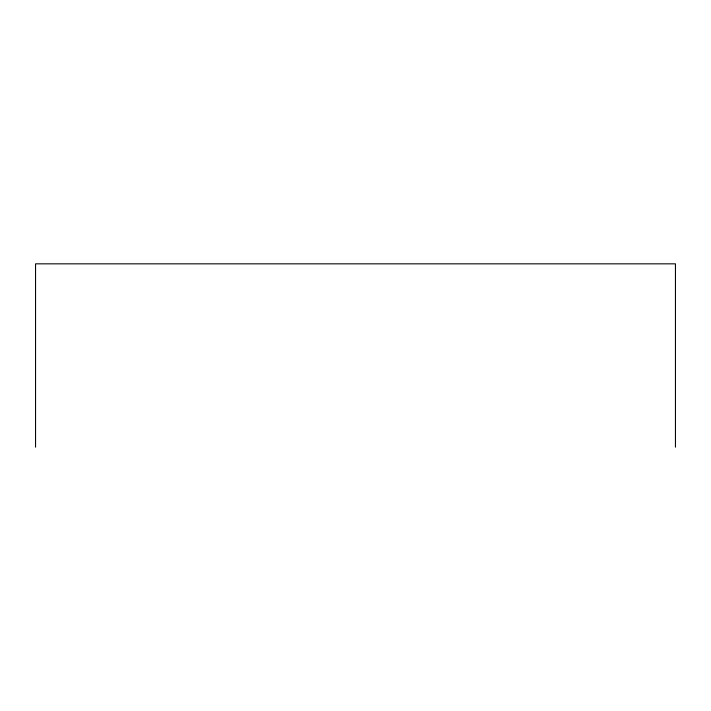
<?xml version="1.0" encoding="UTF-8"?>
<svg xmlns="http://www.w3.org/2000/svg" width="711" height="711" viewBox="0 0 711 711"><rect width="100%" height="100%" fill="white"/><g stroke="black" fill="none" stroke-linecap="round" stroke-linejoin="round"><path stroke-width="1.07" d="M675.45 447.166L675.45 263.834L35.55 263.834L35.55 447.166"/></g></svg>
